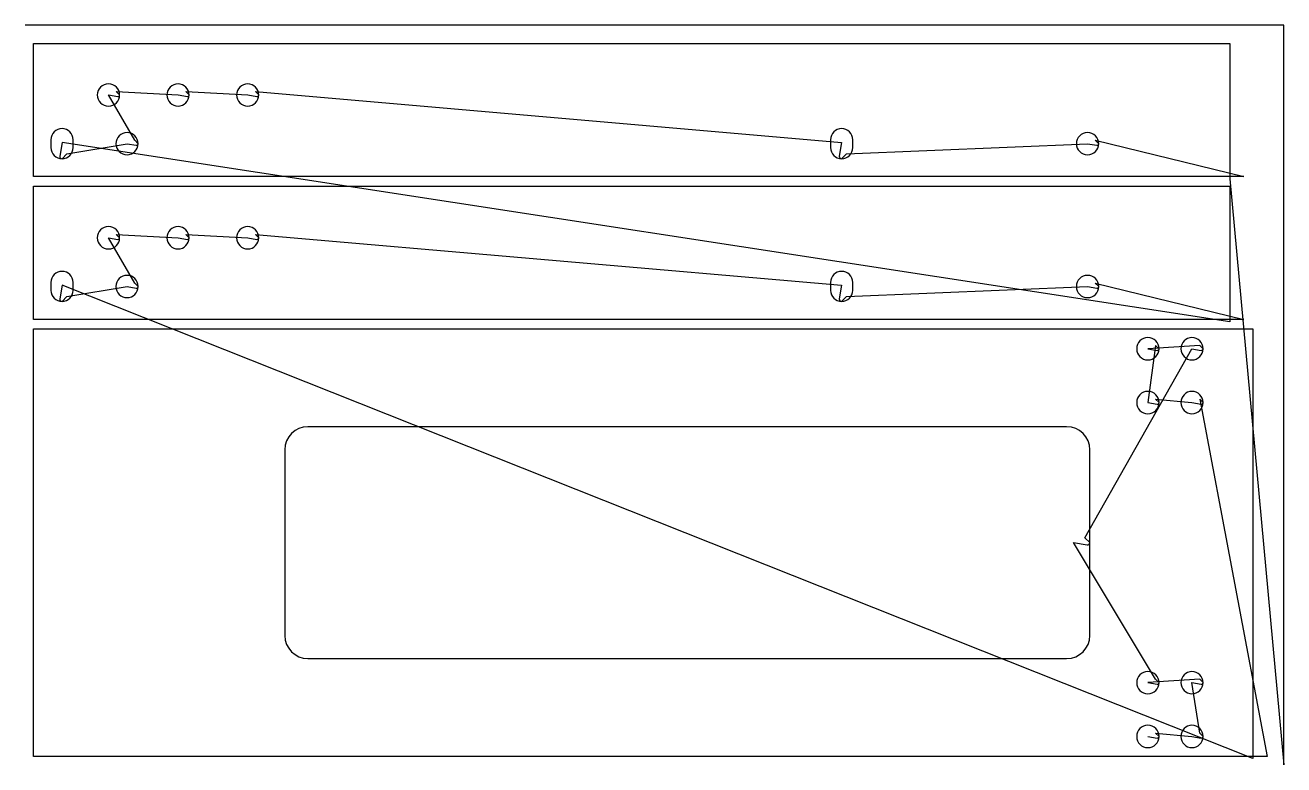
# Model space of a CAD drawing. Header units: metres. Extents: x 0 to 2712, y 0 to 1595.
import ezdxf

# ---------------------------------------------------------------- set-up
doc = ezdxf.new("R2010")
doc.units = ezdxf.units.M

msp = doc.modelspace()

# ---------------------------------------------------------------- linework, layer by layer
at = {"layer": 'TOOL_0'}
for p, q in [((1, 1595.011), (0, 1595.011)), ((2712.5, 1595.011), (1, 1595.011)), ((2712.5, 1.003), (2712.5, 1595.011)), ((18, 1268.441), (18, 1555.441)), ((18, 1555.441), (2596, 1555.441)), ((2596, 1555.441), (2596, 1268.441)), ((236.227, 1346.713), (179.5, 1444.44)), ((179.5, 1444.44), (199.5, 1441.059)), ((203.5, 1444.44), (196.227, 1451.713)), ((196.227, 1451.713), (329.5, 1444.44)), ((329.5, 1444.44), (349.5, 1441.059)), ((353.5, 1444.44), (346.227, 1451.713)), ((346.227, 1451.713), (479.5, 1444.44)), ((479.5, 1444.44), (499.5, 1441.059)), ((503.5, 1444.44), (496.227, 1451.713)), ((496.227, 1451.713), (1759.5, 1341.94)), ((55.5, 1347.939), (55.5, 1330.939)), ((79.5, 1341.939), (74.57, 1312.772)), ((2596, 955.419), (79.5, 1341.939)), ((90.107, 1317.546), (219.5, 1339.44)), ((103.5, 1330.939), (103.5, 1347.939)), ((219.5, 1339.44), (239.5, 1336.059)), ((243.5, 1339.44), (236.227, 1346.713)), ((1735.5, 1347.94), (1735.5, 1330.94)), ((1759.5, 1341.94), (1754.57, 1312.773)), ((1770.107, 1317.547), (2289.5, 1339.441)), ((1783.5, 1330.94), (1783.5, 1347.94)), ((2289.5, 1339.441), (2309.5, 1336.06)), ((2313.5, 1339.441), (2306.227, 1346.714)), ((2306.227, 1346.714), (2626.354, 1268.441)), ((79.5, 1306.939), (90.107, 1317.546)), ((1759.5, 1306.94), (1770.107, 1317.547)), ((2596, 1268.441), (18, 1268.441)), ((2626.354, 1268.441), (2596, 1268.441)), ((2596, 1268.441), (2596, 1263.319)), ((2596, 1263.319), (2712.5, 0.003)), ((18, 960.541), (18, 1247.541)), ((18, 1247.541), (2596, 1247.541)), ((2596, 1247.541), (2596, 960.541)), ((203.5, 1136.541), (196.227, 1143.814)), ((196.227, 1143.814), (329.5, 1136.541)), ((353.5, 1136.541), (346.227, 1143.814)), ((346.227, 1143.814), (479.5, 1136.541)), ((503.5, 1136.541), (496.227, 1143.814)), ((496.227, 1143.814), (1759.5, 1034.041)), ((236.227, 1038.814), (179.5, 1136.541)), ((179.5, 1136.541), (199.5, 1133.16)), ((329.5, 1136.541), (349.5, 1133.16)), ((479.5, 1136.541), (499.5, 1133.16)), ((55.5, 1040.041), (55.5, 1023.041)), ((79.5, 1034.041), (74.57, 1004.874)), ((2646, 13.323), (79.5, 1034.041)), ((90.107, 1009.648), (219.5, 1031.541)), ((103.5, 1023.041), (103.5, 1040.041)), ((219.5, 1031.541), (239.5, 1028.16)), ((243.5, 1031.541), (236.227, 1038.814)), ((1735.5, 1040.041), (1735.5, 1023.041)), ((1759.5, 1034.041), (1754.57, 1004.874)), ((1770.107, 1009.648), (2289.5, 1031.541)), ((1783.5, 1023.041), (1783.5, 1040.041)), ((2289.5, 1031.541), (2309.5, 1028.16)), ((2313.5, 1031.541), (2306.227, 1038.814)), ((2306.227, 1038.814), (2626.354, 960.541)), ((79.5, 999.041), (90.107, 1009.648)), ((1759.5, 999.041), (1770.107, 1009.648)), ((2596, 960.541), (18, 960.541)), ((2626.354, 960.541), (2596, 960.541)), ((2596, 960.541), (2596, 955.419)), ((18, 18.001), (18, 940.401)), ((18, 940.401), (2646, 940.401)), ((2646, 940.401), (2646, 18.001)), ((2283.893, 489.808), (2514.5, 897.201)), ((2531.227, 904.474), (2419.5, 897.201)), ((2436.227, 904.474), (2419.5, 781.201)), ((2419.5, 897.201), (2439.5, 893.82)), ((2443.5, 897.201), (2436.227, 904.474)), ((2514.5, 897.201), (2534.5, 893.82)), ((2538.5, 897.201), (2531.227, 904.474)), ((2443.5, 781.201), (2436.227, 788.474)), ((2436.227, 788.474), (2514.5, 781.201)), ((2538.5, 781.201), (2531.227, 788.474)), ((2531.227, 788.474), (2676.337, 18.001)), ((2419.5, 781.201), (2439.5, 777.82)), ((2514.5, 781.201), (2534.5, 777.82)), ((2244.5, 729.201), (609.5, 729.201)), ((559.5, 679.201), (559.5, 279.201)), ((2294.5, 479.201), (2294.5, 679.201)), ((2294.5, 479.201), (2283.893, 489.808)), ((2436.227, 184.474), (2259.5, 479.201)), ((2259.5, 479.201), (2288.667, 474.271)), ((2294.5, 279.201), (2294.5, 479.201)), ((609.5, 229.201), (2244.5, 229.201)), ((2531.227, 184.474), (2419.5, 177.201)), ((2419.5, 177.201), (2439.5, 173.82)), ((2443.5, 177.201), (2436.227, 184.474)), ((2531.227, 68.474), (2514.5, 177.201)), ((2514.5, 177.201), (2534.5, 173.82)), ((2538.5, 177.201), (2531.227, 184.474)), ((2419.5, 61.201), (2439.5, 57.82)), ((2443.5, 61.201), (2436.227, 68.474)), ((2436.227, 68.474), (2514.5, 61.201)), ((2514.5, 61.201), (2534.5, 57.82)), ((2538.5, 61.201), (2531.227, 68.474)), ((2646, 18.001), (18, 18.001)), ((2676.337, 18.001), (2646, 18.001)), ((2646, 18.001), (2646, 13.323)), ((2712.5, 0.003), (2712.5, 1.003)), ((2712.5, 1.003), (2712.5, 0.003)), ((2712.5, 0.003), (2712.5, 1.003))]:
    msp.add_line(p, q, dxfattribs=at)
for centre, radius, start, end in [((179.5, 1444.44), 24, 0, 180), ((329.5, 1444.44), 24, 0, 180), ((479.5, 1444.44), 24, 0, 180), ((179.5, 1444.44), 24, 180, 0), ((200.071, 1444.44), 3.429, 260.41406, 0), ((329.5, 1444.44), 24, 180, 0), ((350.071, 1444.44), 3.429, 260.41406, 0), ((479.5, 1444.44), 24, 180, 0), ((500.071, 1444.44), 3.429, 260.41406, 0), ((79.5, 1347.939), 24, 0, 180), ((219.5, 1339.44), 24, 0, 180), ((1759.5, 1347.94), 24, 0, 180), ((2289.5, 1339.441), 24, 0, 180), ((79.5, 1330.939), 24, 180, 270), ((79.5, 1330.939), 24, 270, 0), ((219.5, 1339.44), 24, 180, 0), ((240.071, 1339.44), 3.429, 260.41406, 0), ((1759.5, 1330.94), 24, 180, 270), ((1759.5, 1330.94), 24, 270, 0), ((2289.5, 1339.441), 24, 180, 0), ((2310.071, 1339.441), 3.429, 260.41406, 0), ((79.5, 1311.939), 5, 170.409571, 270), ((1759.5, 1311.94), 5, 170.409571, 270), ((179.5, 1136.541), 24, 0, 180), ((329.5, 1136.541), 24, 0, 180), ((479.5, 1136.541), 24, 0, 180), ((179.5, 1136.541), 24, 180, 0), ((200.071, 1136.541), 3.429, 260.41406, 0), ((329.5, 1136.541), 24, 180, 0), ((350.071, 1136.541), 3.429, 260.41406, 0), ((479.5, 1136.541), 24, 180, 0), ((500.071, 1136.541), 3.429, 260.41406, 0), ((79.5, 1040.041), 24, 0, 180), ((1759.5, 1040.041), 24, 0, 180), ((219.5, 1031.541), 24, 0, 180), ((219.5, 1031.541), 24, 180, 0), ((240.071, 1031.541), 3.429, 260.41406, 0), ((2289.5, 1031.541), 24, 0, 180), ((2289.5, 1031.541), 24, 180, 0), ((2310.071, 1031.541), 3.429, 260.41406, 0), ((79.5, 1023.041), 24, 180, 270), ((79.5, 1004.041), 5, 170.409571, 270), ((79.5, 1023.041), 24, 270, 0), ((1759.5, 1023.041), 24, 180, 270), ((1759.5, 1004.041), 5, 170.409571, 270), ((1759.5, 1023.041), 24, 270, 0), ((2419.5, 897.201), 24, 0, 180), ((2419.5, 897.201), 24, 180, 0), ((2440.071, 897.201), 3.429, 260.41406, 0), ((2514.5, 897.201), 24, 0, 180), ((2514.5, 897.201), 24, 180, 0), ((2535.071, 897.201), 3.429, 260.41406, 0), ((2419.5, 781.201), 24, 0, 180), ((2514.5, 781.201), 24, 0, 180), ((2419.5, 781.201), 24, 180, 0), ((2440.071, 781.201), 3.429, 260.41406, 0), ((2514.5, 781.201), 24, 180, 0), ((2535.071, 781.201), 3.429, 260.41406, 0), ((609.5, 679.201), 50, 90, 180), ((2244.5, 679.201), 50, 0, 90), ((2289.5, 479.201), 5, 260.409571, 0), ((609.5, 279.201), 50, 180, 270), ((2244.5, 279.201), 50, 270, 0), ((2419.5, 177.201), 24, 0, 180), ((2514.5, 177.201), 24, 0, 180), ((2419.5, 177.201), 24, 180, 0), ((2440.071, 177.201), 3.429, 260.41406, 0), ((2514.5, 177.201), 24, 180, 0), ((2535.071, 177.201), 3.429, 260.41406, 0), ((2419.5, 61.201), 24, 0, 180), ((2514.5, 61.201), 24, 0, 180), ((2419.5, 61.201), 24, 180, 0), ((2440.071, 61.201), 3.429, 260.41406, 0), ((2514.5, 61.201), 24, 180, 0), ((2535.071, 61.201), 3.429, 260.41406, 0)]:
    msp.add_arc(centre, radius, start, end, dxfattribs=at)

doc.saveas('drawing.dxf')
